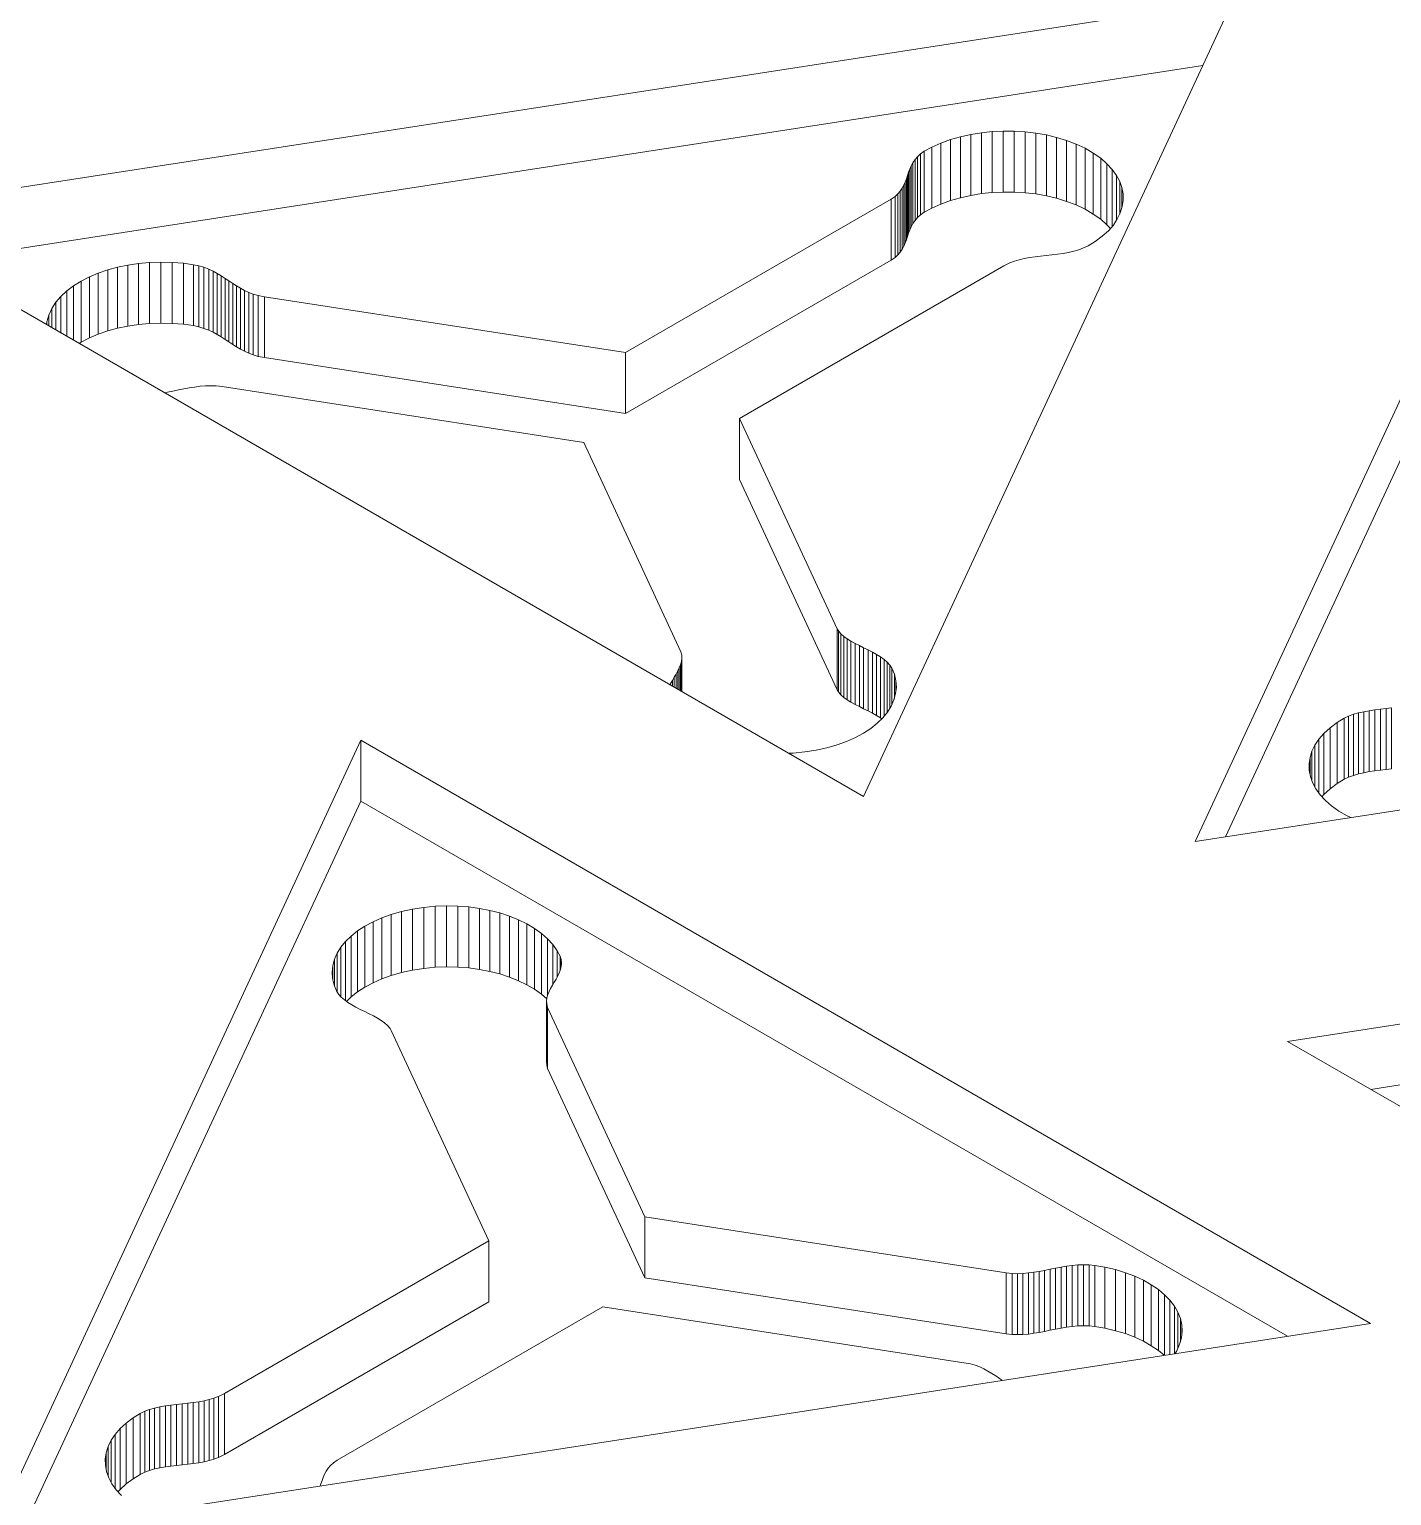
# Model space of a CAD drawing. Header units: inches. Extents: x 2.5 to 18.9, y 2.6 to 12.3.
# Drawn here: x 15.061 to 16.202, y 7.637 to 8.864 of the extents above; entities that cross this region are included whole.
import ezdxf

# ---------------------------------------------------------------- set-up
doc = ezdxf.new("R2010")
doc.units = ezdxf.units.IN
doc.header["$MEASUREMENT"] = 0

# ---------------------------------------------------------------- blocks, each defined once
blk = doc.blocks.new('A$C39963D99')
at = {"color": 0, "linetype": 'Continuous', "lineweight": 0, "extrusion": (3.33067e-16, 0.816497, 0.57735)}
for p, q in [((18.0495, -1.8909), (19.2046, -1.7122)), ((19.2046, -1.7122), (18.8952, -2.3791)), ((19.1727, -2.4169), (19.4822, -1.75)), ((19.1791, -1.7672), (18.1192, -1.9311)), ((19.4822, -1.801), (19.1982, -2.4129)), ((18.9679, -1.8292), (18.9763, -1.8268)), ((18.9763, -1.8268), (18.985, -1.8248)), ((18.9763, -1.8778), (18.9763, -1.8268)), ((18.985, -1.8248), (18.9939, -1.8234)), ((18.985, -1.8759), (18.985, -1.8248)), ((18.9939, -1.8234), (19.0029, -1.8225)), ((18.9939, -1.8744), (18.9939, -1.8234)), ((19.0029, -1.8225), (19.0121, -1.822)), ((19.0029, -1.8735), (19.0029, -1.8225)), ((19.0121, -1.8731), (19.0121, -1.822)), ((19.0121, -1.822), (19.0212, -1.8221)), ((19.0212, -1.8731), (19.0212, -1.8221)), ((19.0212, -1.8221), (19.0304, -1.8226)), ((19.0304, -1.8737), (19.0304, -1.8226)), ((19.0304, -1.8226), (19.0394, -1.8237)), ((19.0394, -1.8747), (19.0394, -1.8237)), ((19.0394, -1.8237), (19.0482, -1.8253)), ((19.0482, -1.8763), (19.0482, -1.8253)), ((19.0482, -1.8253), (19.0568, -1.8273)), ((19.0568, -1.8783), (19.0568, -1.8273)), ((19.0568, -1.8273), (19.0651, -1.8299)), ((18.9403, -1.8435), (18.9429, -1.8411)), ((18.9429, -1.8411), (18.946, -1.8389)), ((18.9429, -1.8922), (18.9429, -1.8411)), ((18.946, -1.8389), (18.9523, -1.8355)), ((18.946, -1.89), (18.946, -1.8389)), ((18.9523, -1.8355), (18.9599, -1.8321)), ((18.9523, -1.8866), (18.9523, -1.8355)), ((18.9599, -1.8321), (18.9679, -1.8292)), ((18.9599, -1.8831), (18.9599, -1.8321)), ((18.9679, -1.8802), (18.9679, -1.8292)), ((19.0651, -1.8809), (19.0651, -1.8299)), ((19.0651, -1.8299), (19.0731, -1.8329)), ((19.0731, -1.8839), (19.0731, -1.8329)), ((19.0731, -1.8329), (19.0806, -1.8364)), ((19.0806, -1.8875), (19.0806, -1.8364)), ((19.0806, -1.8364), (19.0875, -1.8404)), ((19.0875, -1.8915), (19.0875, -1.8404)), ((19.0875, -1.8404), (19.0937, -1.8448)), ((18.9339, -1.8538), (18.9351, -1.8511)), ((18.9351, -1.8511), (18.9365, -1.8485)), ((18.9351, -1.9021), (18.9351, -1.8511)), ((18.9365, -1.8485), (18.9382, -1.8459)), ((18.9365, -1.8995), (18.9365, -1.8485)), ((18.9382, -1.8459), (18.9403, -1.8435)), ((18.9382, -1.8969), (18.9382, -1.8459)), ((18.9403, -1.8945), (18.9403, -1.8435)), ((19.0937, -1.8958), (19.0937, -1.8448)), ((19.0937, -1.8448), (19.0989, -1.8494)), ((19.0989, -1.9004), (19.0989, -1.8494)), ((19.0989, -1.8494), (19.1033, -1.8542)), ((18.9289, -1.8673), (18.93, -1.8647)), ((18.93, -1.8647), (18.931, -1.862)), ((18.93, -1.9157), (18.93, -1.8647)), ((18.931, -1.862), (18.9319, -1.8593)), ((18.931, -1.913), (18.931, -1.862)), ((18.9319, -1.8593), (18.9328, -1.8565)), ((18.9319, -1.9103), (18.9319, -1.8593)), ((18.9328, -1.8565), (18.9339, -1.8538)), ((18.9328, -1.9075), (18.9328, -1.8565)), ((18.9339, -1.9048), (18.9339, -1.8538)), ((19.1033, -1.9018), (19.1033, -1.8542)), ((19.1033, -1.8542), (19.1069, -1.8591)), ((19.1069, -1.8968), (19.1069, -1.8591)), ((19.1069, -1.8591), (19.1096, -1.8642)), ((19.1096, -1.8916), (19.1096, -1.8642)), ((19.1096, -1.8642), (19.1114, -1.8694)), ((18.9183, -1.8791), (18.9215, -1.8769)), ((18.9215, -1.8769), (18.9239, -1.8747)), ((18.9215, -1.9279), (18.9215, -1.8769)), ((18.9239, -1.8747), (18.9259, -1.8723)), ((18.9239, -1.9257), (18.9239, -1.8747)), ((18.9259, -1.8723), (18.9275, -1.8699)), ((18.9259, -1.9234), (18.9259, -1.8723)), ((18.9275, -1.8699), (18.9289, -1.8673)), ((18.9275, -1.9209), (18.9275, -1.8699)), ((18.9289, -1.9183), (18.9289, -1.8673)), ((18.9763, -1.8778), (18.9679, -1.8802)), ((18.985, -1.8759), (18.9763, -1.8778)), ((18.9939, -1.8744), (18.985, -1.8759)), ((19.0029, -1.8735), (18.9939, -1.8744)), ((19.0121, -1.8731), (19.0029, -1.8735)), ((19.0212, -1.8731), (19.0121, -1.8731)), ((19.0304, -1.8737), (19.0212, -1.8731)), ((19.0394, -1.8747), (19.0304, -1.8737)), ((19.0482, -1.8763), (19.0394, -1.8747)), ((19.0568, -1.8783), (19.0482, -1.8763)), ((19.1114, -1.8863), (19.1114, -1.8694)), ((19.1114, -1.8694), (19.1124, -1.8747)), ((19.1124, -1.8808), (19.1124, -1.8747)), ((19.1124, -1.8747), (19.1125, -1.88)), ((18.6959, -2.0075), (18.9183, -1.8791)), ((18.9183, -1.9301), (18.9183, -1.8791)), ((18.946, -1.89), (18.9429, -1.8922)), ((18.9523, -1.8866), (18.946, -1.89)), ((18.9599, -1.8831), (18.9523, -1.8866)), ((18.9679, -1.8802), (18.9599, -1.8831)), ((19.0651, -1.8809), (19.0568, -1.8783)), ((19.0731, -1.8839), (19.0651, -1.8809)), ((19.0806, -1.8875), (19.0731, -1.8839)), ((19.0875, -1.8915), (19.0806, -1.8875)), ((19.1117, -1.8853), (19.1101, -1.8905)), ((19.1125, -1.88), (19.1117, -1.8853)), ((18.8952, -2.3791), (18.0495, -1.8909)), ((18.9351, -1.9021), (18.9339, -1.9048)), ((18.9365, -1.8995), (18.9351, -1.9021)), ((18.9382, -1.8969), (18.9365, -1.8995)), ((18.9403, -1.8945), (18.9382, -1.8969)), ((18.9429, -1.8922), (18.9403, -1.8945)), ((19.0937, -1.8958), (19.0875, -1.8915)), ((19.0989, -1.9004), (19.0937, -1.8958)), ((19.1018, -1.9035), (19.0989, -1.9004)), ((19.1043, -1.9007), (19.1001, -1.9055)), ((19.1076, -1.8956), (19.1043, -1.9007)), ((19.1101, -1.8905), (19.1076, -1.8956)), ((18.931, -1.913), (18.93, -1.9157)), ((18.9319, -1.9103), (18.931, -1.913)), ((18.9328, -1.9075), (18.9319, -1.9103)), ((18.9339, -1.9048), (18.9328, -1.9075)), ((19.0891, -1.9145), (19.0832, -1.9181)), ((19.095, -1.9101), (19.0891, -1.9145)), ((19.1001, -1.9055), (19.095, -1.9101)), ((18.9239, -1.9257), (18.9215, -1.9279)), ((18.9259, -1.9234), (18.9239, -1.9257)), ((18.9275, -1.9209), (18.9259, -1.9234)), ((18.9289, -1.9183), (18.9275, -1.9209)), ((18.93, -1.9157), (18.9289, -1.9183)), ((19.0434, -1.9268), (19.0387, -1.9273)), ((19.0481, -1.9262), (19.0434, -1.9268)), ((19.0528, -1.9257), (19.0481, -1.9262)), ((19.0575, -1.9251), (19.0528, -1.9257)), ((19.0622, -1.9244), (19.0575, -1.9251)), ((19.0668, -1.9236), (19.0622, -1.9244)), ((19.0712, -1.9226), (19.0668, -1.9236)), ((19.0754, -1.9214), (19.0712, -1.9226)), ((19.0794, -1.9199), (19.0754, -1.9214)), ((19.0832, -1.9181), (19.0794, -1.9199)), ((18.2543, -1.941), (18.2622, -1.9383)), ((18.2622, -1.9383), (18.2705, -1.936)), ((18.2622, -1.9893), (18.2622, -1.9383)), ((18.2705, -1.936), (18.2791, -1.9342)), ((18.2705, -1.9871), (18.2705, -1.936)), ((18.2791, -1.9342), (18.2881, -1.9329)), ((18.2791, -1.9853), (18.2791, -1.9342)), ((18.2881, -1.9329), (18.2973, -1.9321)), ((18.2881, -1.9839), (18.2881, -1.9329)), ((18.2973, -1.9321), (18.3066, -1.9317)), ((18.2973, -1.9831), (18.2973, -1.9321)), ((18.3066, -1.9828), (18.3066, -1.9317)), ((18.3066, -1.9317), (18.3161, -1.932)), ((18.3161, -1.983), (18.3161, -1.932)), ((18.3161, -1.932), (18.3256, -1.9327)), ((18.3256, -1.9838), (18.3256, -1.9327)), ((18.3256, -1.9327), (18.334, -1.9339)), ((18.334, -1.9849), (18.334, -1.9339)), ((18.334, -1.9339), (18.3386, -1.9349)), ((18.3386, -1.9859), (18.3386, -1.9349)), ((18.3386, -1.9349), (18.3428, -1.9361)), ((18.3428, -1.9872), (18.3428, -1.9361)), ((18.3428, -1.9361), (18.3468, -1.9377)), ((18.3468, -1.9887), (18.3468, -1.9377)), ((18.3468, -1.9377), (18.3505, -1.9394)), ((18.3505, -1.9904), (18.3505, -1.9394)), ((18.3505, -1.9394), (18.354, -1.9413)), ((18.9183, -1.9301), (18.6959, -2.0585)), ((19.0126, -1.9348), (18.7913, -2.0626)), ((18.9215, -1.9279), (18.9183, -1.9301)), ((19.0177, -1.9323), (19.0126, -1.9348)), ((19.0215, -1.9309), (19.0177, -1.9323)), ((19.0255, -1.9297), (19.0215, -1.9309)), ((19.0297, -1.9288), (19.0255, -1.9297)), ((19.0342, -1.928), (19.0297, -1.9288)), ((19.0387, -1.9273), (19.0342, -1.928)), ((18.228, -1.9558), (18.2337, -1.9515)), ((18.2337, -1.9515), (18.24, -1.9476)), ((18.2337, -1.9972), (18.2337, -1.9515)), ((18.24, -1.9476), (18.2469, -1.9441)), ((18.24, -1.9987), (18.24, -1.9476)), ((18.2469, -1.9441), (18.2543, -1.941)), ((18.2469, -1.9952), (18.2469, -1.9441)), ((18.2543, -1.992), (18.2543, -1.941)), ((18.354, -1.9923), (18.354, -1.9413)), ((18.354, -1.9413), (18.3573, -1.9433)), ((18.3573, -1.9943), (18.3573, -1.9433)), ((18.3573, -1.9433), (18.3606, -1.9454)), ((18.3606, -1.9964), (18.3606, -1.9454)), ((18.3606, -1.9454), (18.3637, -1.9475)), ((18.3637, -1.9985), (18.3637, -1.9475)), ((18.3637, -1.9475), (18.3669, -1.9496)), ((18.3669, -2.0006), (18.3669, -1.9496)), ((18.3669, -1.9496), (18.3701, -1.9516)), ((18.3701, -2.0027), (18.3701, -1.9516)), ((18.3701, -1.9516), (18.3733, -1.9536)), ((18.2188, -1.9653), (18.223, -1.9604)), ((18.223, -1.9604), (18.228, -1.9558)), ((18.223, -1.9911), (18.223, -1.9604)), ((18.228, -1.994), (18.228, -1.9558)), ((18.3733, -2.0046), (18.3733, -1.9536)), ((18.3733, -1.9536), (18.3767, -1.9554)), ((18.3767, -2.0064), (18.3767, -1.9554)), ((18.3767, -1.9554), (18.3803, -1.9571)), ((18.3803, -2.0081), (18.3803, -1.9571)), ((18.3803, -1.9571), (18.384, -1.9585)), ((18.384, -2.0095), (18.384, -1.9585)), ((18.384, -1.9585), (18.3881, -1.9596)), ((18.3881, -2.0107), (18.3881, -1.9596)), ((18.3881, -1.9596), (18.3935, -1.9607)), ((18.3935, -2.0117), (18.3935, -1.9607)), ((18.3935, -1.9607), (18.6959, -2.0075)), ((18.2113, -1.9816), (18.2128, -1.9761)), ((18.2128, -1.9761), (18.2154, -1.9706)), ((18.2128, -1.9852), (18.2128, -1.9761)), ((18.2154, -1.9706), (18.2188, -1.9653)), ((18.2154, -1.9867), (18.2154, -1.9706)), ((18.2188, -1.9886), (18.2188, -1.9653)), ((18.211, -1.9841), (18.2113, -1.9816)), ((18.2113, -1.9843), (18.2113, -1.9816)), ((18.2705, -1.9871), (18.2622, -1.9893)), ((18.2791, -1.9853), (18.2705, -1.9871)), ((18.2881, -1.9839), (18.2791, -1.9853)), ((18.2973, -1.9831), (18.2881, -1.9839)), ((18.3066, -1.9828), (18.2973, -1.9831)), ((18.3161, -1.983), (18.3066, -1.9828)), ((18.3256, -1.9838), (18.3161, -1.983)), ((18.334, -1.9849), (18.3256, -1.9838)), ((18.3386, -1.9859), (18.334, -1.9849)), ((18.3428, -1.9872), (18.3386, -1.9859)), ((18.3468, -1.9887), (18.3428, -1.9872)), ((18.24, -1.9987), (18.2382, -1.9998)), ((18.2469, -1.9952), (18.24, -1.9987)), ((18.2543, -1.992), (18.2469, -1.9952)), ((18.2622, -1.9893), (18.2543, -1.992)), ((18.3505, -1.9904), (18.3468, -1.9887)), ((18.354, -1.9923), (18.3505, -1.9904)), ((18.3573, -1.9943), (18.354, -1.9923)), ((18.3606, -1.9964), (18.3573, -1.9943)), ((18.3637, -1.9985), (18.3606, -1.9964)), ((18.3669, -2.0006), (18.3637, -1.9985)), ((18.3701, -2.0027), (18.3669, -2.0006)), ((18.3733, -2.0046), (18.3701, -2.0027)), ((18.3767, -2.0064), (18.3733, -2.0046)), ((18.3803, -2.0081), (18.3767, -2.0064)), ((18.384, -2.0095), (18.3803, -2.0081)), ((18.3881, -2.0107), (18.384, -2.0095)), ((18.3935, -2.0117), (18.3881, -2.0107)), ((18.6959, -2.0585), (18.3935, -2.0117)), ((18.6959, -2.0585), (18.6959, -2.0075)), ((18.3305, -2.0371), (18.3259, -2.0379)), ((18.335, -2.0363), (18.3305, -2.0371)), ((18.3395, -2.0357), (18.335, -2.0363)), ((18.344, -2.0353), (18.3395, -2.0357)), ((18.3486, -2.0352), (18.344, -2.0353)), ((18.3531, -2.0353), (18.3486, -2.0352)), ((18.3581, -2.0359), (18.3531, -2.0353)), ((18.6608, -2.0827), (18.3581, -2.0359)), ((18.3122, -2.0406), (18.3096, -2.0411)), ((18.3168, -2.0397), (18.3122, -2.0406)), ((18.3214, -2.0388), (18.3168, -2.0397)), ((18.3259, -2.0379), (18.3214, -2.0388)), ((18.7913, -2.1137), (18.7913, -2.0626)), ((18.7913, -2.0626), (18.873, -2.2388)), ((18.7422, -2.258), (18.6608, -2.0827)), ((18.873, -2.2898), (18.7913, -2.1137)), ((18.873, -2.2898), (18.873, -2.2388)), ((18.873, -2.2388), (18.874, -2.2405)), ((18.874, -2.2916), (18.874, -2.2405)), ((18.874, -2.2405), (18.8761, -2.2429)), ((18.8761, -2.2939), (18.8761, -2.2429)), ((18.8761, -2.2429), (18.8785, -2.2451)), ((18.8785, -2.2961), (18.8785, -2.2451)), ((18.8785, -2.2451), (18.8814, -2.2471)), ((20.3278, -2.2382), (19.1727, -2.4169)), ((18.7429, -2.2609), (18.7422, -2.258)), ((18.8814, -2.2981), (18.8814, -2.2471)), ((18.8814, -2.2471), (18.8846, -2.2491)), ((18.8846, -2.3001), (18.8846, -2.2491)), ((18.8846, -2.2491), (18.888, -2.251)), ((18.888, -2.302), (18.888, -2.251)), ((18.888, -2.251), (18.8916, -2.2528)), ((18.8916, -2.3038), (18.8916, -2.2528)), ((18.8916, -2.2528), (18.8952, -2.2546)), ((18.8952, -2.3056), (18.8952, -2.2546)), ((18.8952, -2.2546), (18.8989, -2.2564)), ((18.8989, -2.3075), (18.8989, -2.2564)), ((18.8989, -2.2564), (18.9025, -2.2583)), ((18.9025, -2.3093), (18.9025, -2.2583)), ((18.9025, -2.2583), (18.906, -2.2602)), ((18.7408, -2.2714), (18.7419, -2.2688)), ((18.7419, -2.2688), (18.7426, -2.2662)), ((18.7419, -2.2906), (18.7419, -2.2688)), ((18.7426, -2.2662), (18.743, -2.2635)), ((18.7426, -2.2911), (18.7426, -2.2662)), ((18.743, -2.2635), (18.7429, -2.2609)), ((18.743, -2.2913), (18.743, -2.2635)), ((18.906, -2.3113), (18.906, -2.2602)), ((18.906, -2.2602), (18.9093, -2.2623)), ((18.9093, -2.3133), (18.9093, -2.2623)), ((18.9093, -2.2623), (18.9123, -2.2644)), ((18.9123, -2.312), (18.9123, -2.2644)), ((18.9123, -2.2644), (18.9149, -2.2667)), ((18.9149, -2.3087), (18.9149, -2.2667)), ((18.9149, -2.2667), (18.9172, -2.2691)), ((18.9172, -2.3053), (18.9172, -2.2691)), ((18.9172, -2.2691), (18.9189, -2.2718)), ((18.7336, -2.2845), (18.735, -2.2819)), ((18.735, -2.2819), (18.7365, -2.2792)), ((18.735, -2.2867), (18.735, -2.2819)), ((18.7365, -2.2792), (18.7381, -2.2766)), ((18.7365, -2.2875), (18.7365, -2.2792)), ((18.7381, -2.2766), (18.7395, -2.274)), ((18.7381, -2.2884), (18.7381, -2.2766)), ((18.7395, -2.274), (18.7408, -2.2714)), ((18.7395, -2.2893), (18.7395, -2.274)), ((18.7408, -2.29), (18.7408, -2.2714)), ((18.9189, -2.3021), (18.9189, -2.2718)), ((18.9189, -2.2718), (18.9209, -2.2766)), ((18.9209, -2.2972), (18.9209, -2.2766)), ((18.9209, -2.2766), (18.9222, -2.2822)), ((18.9222, -2.2912), (18.9222, -2.2822)), ((18.9222, -2.2822), (18.9226, -2.2876)), ((18.7331, -2.2856), (18.7336, -2.2845)), ((18.7336, -2.2858), (18.7336, -2.2845)), ((18.874, -2.2916), (18.873, -2.2898)), ((18.8761, -2.2939), (18.874, -2.2916)), ((18.8785, -2.2961), (18.8761, -2.2939)), ((18.922, -2.293), (18.9206, -2.2983)), ((18.9226, -2.2876), (18.922, -2.293)), ((18.8814, -2.2981), (18.8785, -2.2961)), ((18.8846, -2.3001), (18.8814, -2.2981)), ((18.888, -2.302), (18.8846, -2.3001)), ((18.8916, -2.3038), (18.888, -2.302)), ((18.8952, -2.3056), (18.8916, -2.3038)), ((18.8989, -2.3075), (18.8952, -2.3056)), ((18.9025, -2.3093), (18.8989, -2.3075)), ((18.9183, -2.3035), (18.9151, -2.3085)), ((18.9206, -2.2983), (18.9183, -2.3035)), ((19.3139, -2.3081), (19.3185, -2.3073)), ((19.3185, -2.3073), (19.3232, -2.3066)), ((19.3185, -2.3583), (19.3185, -2.3073)), ((19.3232, -2.3066), (19.3279, -2.3061)), ((19.3232, -2.3577), (19.3232, -2.3066)), ((19.3279, -2.3061), (19.3326, -2.3055)), ((19.3279, -2.3571), (19.3279, -2.3061)), ((19.3326, -2.3055), (19.3373, -2.305)), ((19.3326, -2.3566), (19.3326, -2.3055)), ((19.3373, -2.356), (19.3373, -2.305)), ((18.9065, -2.3178), (18.9011, -2.3221)), ((18.906, -2.3113), (18.9025, -2.3093)), ((18.9093, -2.3133), (18.906, -2.3113)), ((18.9112, -2.3133), (18.9065, -2.3178)), ((18.9104, -2.3141), (18.9093, -2.3133)), ((18.9151, -2.3085), (18.9112, -2.3133)), ((19.2857, -2.3216), (19.2916, -2.3172)), ((19.2916, -2.3172), (19.2975, -2.3136)), ((19.2916, -2.3682), (19.2916, -2.3172)), ((19.2975, -2.3136), (19.3013, -2.3118)), ((19.2975, -2.3646), (19.2975, -2.3136)), ((19.3013, -2.3118), (19.3053, -2.3103)), ((19.3013, -2.3628), (19.3013, -2.3118)), ((19.3053, -2.3103), (19.3095, -2.3091)), ((19.3053, -2.3614), (19.3053, -2.3103)), ((19.3095, -2.3091), (19.3139, -2.3081)), ((19.3095, -2.3601), (19.3095, -2.3091)), ((19.3139, -2.3592), (19.3139, -2.3081)), ((18.1646, -2.9989), (18.4741, -2.332)), ((18.4741, -2.383), (18.4741, -2.332)), ((18.4741, -2.332), (19.3197, -2.8202)), ((18.8883, -2.3297), (18.8809, -2.333)), ((18.895, -2.3261), (18.8883, -2.3297)), ((18.9011, -2.3221), (18.895, -2.3261)), ((19.2731, -2.3361), (19.2764, -2.3311)), ((19.2764, -2.3311), (19.2806, -2.3263)), ((19.2764, -2.3763), (19.2764, -2.3311)), ((19.2806, -2.3263), (19.2857, -2.3216)), ((19.2806, -2.3773), (19.2806, -2.3263)), ((19.2857, -2.3726), (19.2857, -2.3216)), ((18.8363, -2.3427), (18.8323, -2.3428)), ((18.8459, -2.3418), (18.8363, -2.3427)), ((18.8554, -2.3403), (18.8459, -2.3418)), ((18.8644, -2.3383), (18.8554, -2.3403)), ((18.873, -2.3359), (18.8644, -2.3383)), ((18.8809, -2.333), (18.873, -2.3359)), ((19.269, -2.3465), (19.2706, -2.3412)), ((19.2706, -2.3412), (19.2731, -2.3361)), ((19.2706, -2.366), (19.2706, -2.3412)), ((19.2731, -2.3712), (19.2731, -2.3361)), ((19.2682, -2.3517), (19.269, -2.3465)), ((19.2683, -2.357), (19.2682, -2.3517)), ((19.269, -2.3606), (19.269, -2.3465)), ((19.3326, -2.3566), (19.3279, -2.3571)), ((19.3373, -2.356), (19.3326, -2.3566)), ((19.2693, -2.3623), (19.2683, -2.357)), ((19.2711, -2.3675), (19.2693, -2.3623)), ((19.2738, -2.3726), (19.2711, -2.3675)), ((19.2916, -2.3682), (19.2857, -2.3726)), ((19.2975, -2.3646), (19.2916, -2.3682)), ((19.3013, -2.3628), (19.2975, -2.3646)), ((19.3053, -2.3614), (19.3013, -2.3628)), ((19.3095, -2.3601), (19.3053, -2.3614)), ((19.3139, -2.3592), (19.3095, -2.3601)), ((19.3185, -2.3583), (19.3139, -2.3592)), ((19.3232, -2.3577), (19.3185, -2.3583)), ((19.3279, -2.3571), (19.3232, -2.3577)), ((19.2774, -2.3776), (19.2738, -2.3726)), ((19.2818, -2.3824), (19.2774, -2.3776)), ((19.2806, -2.3773), (19.2789, -2.3793)), ((19.2857, -2.3726), (19.2806, -2.3773)), ((18.4741, -2.383), (18.1901, -2.9949)), ((19.25, -2.831), (18.4741, -2.383)), ((19.287, -2.387), (19.2818, -2.3824)), ((19.2932, -2.3913), (19.287, -2.387)), ((19.3001, -2.3953), (19.2932, -2.3913)), ((19.2501, -2.5841), (20.4052, -2.4054)), ((19.303, -2.3967), (19.3001, -2.3953)), ((20.3797, -2.4603), (19.3198, -2.6243)), ((18.4917, -2.4807), (18.4997, -2.4778)), ((18.4997, -2.4778), (18.5082, -2.4754)), ((18.4997, -2.5289), (18.4997, -2.4778)), ((18.5082, -2.4754), (18.5173, -2.4734)), ((18.5082, -2.5264), (18.5082, -2.4754)), ((18.5173, -2.4734), (18.5268, -2.472)), ((18.5173, -2.5245), (18.5173, -2.4734)), ((18.5268, -2.472), (18.5364, -2.471)), ((18.5268, -2.523), (18.5268, -2.472)), ((18.5364, -2.471), (18.5459, -2.4707)), ((18.5364, -2.5221), (18.5364, -2.471)), ((18.5459, -2.5217), (18.5459, -2.4707)), ((18.5459, -2.4707), (18.5553, -2.4709)), ((18.5553, -2.5219), (18.5553, -2.4709)), ((18.5553, -2.4709), (18.5645, -2.4716)), ((18.5645, -2.5226), (18.5645, -2.4716)), ((18.5645, -2.4716), (18.5735, -2.4728)), ((18.5735, -2.5238), (18.5735, -2.4728)), ((18.5735, -2.4728), (18.5822, -2.4745)), ((18.5822, -2.5255), (18.5822, -2.4745)), ((18.5822, -2.4745), (18.5906, -2.4766)), ((18.5906, -2.5277), (18.5906, -2.4766)), ((18.5906, -2.4766), (18.5986, -2.4792)), ((18.5986, -2.5303), (18.5986, -2.4792)), ((18.5986, -2.4792), (18.6061, -2.4823)), ((18.4661, -2.4959), (18.4715, -2.4916)), ((18.4715, -2.4916), (18.4776, -2.4876)), ((18.4715, -2.5427), (18.4715, -2.4916)), ((18.4776, -2.4876), (18.4844, -2.484)), ((18.4776, -2.5387), (18.4776, -2.4876)), ((18.4844, -2.484), (18.4917, -2.4807)), ((18.4844, -2.535), (18.4844, -2.484)), ((18.4917, -2.5318), (18.4917, -2.4807)), ((18.6061, -2.5333), (18.6061, -2.4823)), ((18.6061, -2.4823), (18.6131, -2.4857)), ((18.6131, -2.5367), (18.6131, -2.4857)), ((18.6131, -2.4857), (18.6196, -2.4895)), ((18.6196, -2.5405), (18.6196, -2.4895)), ((18.6196, -2.4895), (18.6254, -2.4937)), ((18.4575, -2.5052), (18.4614, -2.5005)), ((18.4614, -2.5005), (18.4661, -2.4959)), ((18.4614, -2.5501), (18.4614, -2.5005)), ((18.4661, -2.5469), (18.4661, -2.4959)), ((18.6254, -2.5447), (18.6254, -2.4937)), ((18.6254, -2.4937), (18.6306, -2.4982)), ((18.6306, -2.5455), (18.6306, -2.4982)), ((18.6306, -2.4982), (18.635, -2.503)), ((18.635, -2.5364), (18.635, -2.503)), ((18.635, -2.503), (18.6386, -2.5082)), ((18.4506, -2.5207), (18.4521, -2.5154)), ((18.4521, -2.5154), (18.4544, -2.5102)), ((18.4521, -2.5379), (18.4521, -2.5154)), ((18.4544, -2.5102), (18.4575, -2.5052)), ((18.4544, -2.5429), (18.4544, -2.5102)), ((18.4575, -2.5468), (18.4575, -2.5052)), ((18.6386, -2.53), (18.6386, -2.5082)), ((18.6386, -2.5082), (18.6411, -2.5129)), ((18.6411, -2.5244), (18.6411, -2.5129)), ((18.6411, -2.5129), (18.6419, -2.5157)), ((18.6419, -2.5212), (18.6419, -2.5157)), ((18.6419, -2.5157), (18.6422, -2.5185)), ((18.4501, -2.5261), (18.4506, -2.5207)), ((18.4505, -2.5316), (18.4501, -2.5261)), ((18.4506, -2.5324), (18.4506, -2.5207)), ((18.5082, -2.5264), (18.4997, -2.5289)), ((18.5173, -2.5245), (18.5082, -2.5264)), ((18.5268, -2.523), (18.5173, -2.5245)), ((18.5364, -2.5221), (18.5268, -2.523)), ((18.5459, -2.5217), (18.5364, -2.5221)), ((18.5553, -2.5219), (18.5459, -2.5217)), ((18.5645, -2.5226), (18.5553, -2.5219)), ((18.5735, -2.5238), (18.5645, -2.5226)), ((18.5822, -2.5255), (18.5735, -2.5238)), ((18.5906, -2.5277), (18.5822, -2.5255)), ((18.5986, -2.5303), (18.5906, -2.5277)), ((18.6403, -2.5266), (18.639, -2.5292)), ((18.6413, -2.5239), (18.6403, -2.5266)), ((18.6419, -2.5212), (18.6413, -2.5239)), ((18.6422, -2.5185), (18.6419, -2.5212)), ((18.4518, -2.5371), (18.4505, -2.5316)), ((18.4538, -2.5419), (18.4518, -2.5371)), ((18.4776, -2.5387), (18.4715, -2.5427)), ((18.4844, -2.535), (18.4776, -2.5387)), ((18.4917, -2.5318), (18.4844, -2.535)), ((18.4997, -2.5289), (18.4917, -2.5318)), ((18.6061, -2.5333), (18.5986, -2.5303)), ((18.6131, -2.5367), (18.6061, -2.5333)), ((18.6196, -2.5405), (18.6131, -2.5367)), ((18.6254, -2.5447), (18.6196, -2.5405)), ((18.6331, -2.5398), (18.6318, -2.5424)), ((18.6346, -2.5371), (18.6331, -2.5398)), ((18.6361, -2.5345), (18.6346, -2.5371)), ((18.6376, -2.5319), (18.6361, -2.5345)), ((18.639, -2.5292), (18.6376, -2.5319)), ((18.4555, -2.5446), (18.4538, -2.5419)), ((18.4577, -2.5471), (18.4555, -2.5446)), ((18.4604, -2.5493), (18.4577, -2.5471)), ((18.4634, -2.5515), (18.4604, -2.5493)), ((18.4661, -2.5469), (18.4623, -2.5507)), ((18.4666, -2.5535), (18.4634, -2.5515)), ((18.4715, -2.5427), (18.4661, -2.5469)), ((18.6299, -2.5486), (18.6254, -2.5447)), ((18.63, -2.5476), (18.6296, -2.5502)), ((18.6296, -2.6012), (18.6296, -2.5502)), ((18.6296, -2.5502), (18.6298, -2.5528)), ((18.6298, -2.6039), (18.6298, -2.5528)), ((18.6298, -2.5528), (18.6305, -2.5557)), ((18.6308, -2.545), (18.63, -2.5476)), ((18.6318, -2.5424), (18.6308, -2.545)), ((18.4701, -2.5554), (18.4666, -2.5535)), ((18.4737, -2.5573), (18.4701, -2.5554)), ((18.4774, -2.5591), (18.4737, -2.5573)), ((18.4811, -2.561), (18.4774, -2.5591)), ((18.4847, -2.5628), (18.4811, -2.561)), ((18.4881, -2.5647), (18.4847, -2.5628)), ((18.4912, -2.5666), (18.4881, -2.5647)), ((18.6305, -2.6067), (18.6305, -2.5557)), ((18.6305, -2.5557), (18.7119, -2.731)), ((18.4941, -2.5687), (18.4912, -2.5666)), ((18.4966, -2.5709), (18.4941, -2.5687)), ((18.4986, -2.5732), (18.4966, -2.5709)), ((18.4997, -2.575), (18.4986, -2.5732)), ((18.5814, -2.7511), (18.4997, -2.575)), ((20.0958, -3.0723), (19.2501, -2.5841)), ((18.6298, -2.6039), (18.6296, -2.6012)), ((18.6305, -2.6067), (18.6298, -2.6039)), ((18.7119, -2.782), (18.6305, -2.6067)), ((18.7119, -2.782), (18.7119, -2.731)), ((18.7119, -2.731), (19.0146, -2.7779)), ((18.3601, -2.8789), (18.5814, -2.7511)), ((18.5814, -2.8021), (18.5814, -2.7511)), ((19.0513, -2.7749), (19.0559, -2.774)), ((19.0559, -2.774), (19.0605, -2.7731)), ((19.0559, -2.825), (19.0559, -2.774)), ((19.0605, -2.7731), (19.0651, -2.7724)), ((19.0605, -2.8242), (19.0605, -2.7731)), ((19.0651, -2.7724), (19.0698, -2.7717)), ((19.0651, -2.8234), (19.0651, -2.7724)), ((19.0698, -2.7717), (19.0745, -2.7713)), ((19.0698, -2.8228), (19.0698, -2.7717)), ((19.0745, -2.7713), (19.0792, -2.7711)), ((19.0745, -2.8223), (19.0745, -2.7713)), ((19.0792, -2.8222), (19.0792, -2.7711)), ((19.0792, -2.7711), (19.084, -2.7712)), ((19.084, -2.8223), (19.084, -2.7712)), ((19.084, -2.7712), (19.0888, -2.7717)), ((19.0888, -2.8227), (19.0888, -2.7717)), ((19.0888, -2.7717), (19.0971, -2.7731)), ((19.0971, -2.8242), (19.0971, -2.7731)), ((19.0971, -2.7731), (19.106, -2.7752)), ((19.0146, -2.8289), (18.7119, -2.782)), ((19.0146, -2.8289), (19.0146, -2.7779)), ((19.0146, -2.7779), (19.0196, -2.7784)), ((19.0196, -2.8295), (19.0196, -2.7784)), ((19.0196, -2.7784), (19.0241, -2.7786)), ((19.0241, -2.7786), (19.0286, -2.7784)), ((19.0241, -2.8296), (19.0241, -2.7786)), ((19.0286, -2.7784), (19.0331, -2.778)), ((19.0286, -2.8295), (19.0286, -2.7784)), ((19.0331, -2.778), (19.0376, -2.7774)), ((19.0331, -2.8291), (19.0331, -2.778)), ((19.0376, -2.7774), (19.0422, -2.7767)), ((19.0376, -2.8285), (19.0376, -2.7774)), ((19.0422, -2.7767), (19.0467, -2.7758)), ((19.0422, -2.8277), (19.0422, -2.7767)), ((19.0467, -2.7758), (19.0513, -2.7749)), ((19.0467, -2.8269), (19.0467, -2.7758)), ((19.0513, -2.8259), (19.0513, -2.7749)), ((19.106, -2.8263), (19.106, -2.7752)), ((19.106, -2.7752), (19.1144, -2.7778)), ((19.1144, -2.8288), (19.1144, -2.7778)), ((19.1144, -2.7778), (19.1222, -2.7808)), ((19.1222, -2.8318), (19.1222, -2.7808)), ((19.1222, -2.7808), (19.1295, -2.7841)), ((19.1295, -2.8352), (19.1295, -2.7841)), ((19.1295, -2.7841), (19.136, -2.7879)), ((19.136, -2.8389), (19.136, -2.7879)), ((19.136, -2.7879), (19.142, -2.7919)), ((19.142, -2.843), (19.142, -2.7919)), ((19.142, -2.7919), (19.1472, -2.7963)), ((19.1472, -2.8469), (19.1472, -2.7963)), ((19.1472, -2.7963), (19.1517, -2.8009)), ((18.5814, -2.8021), (18.3601, -2.9299)), ((18.6767, -2.8063), (18.4544, -2.9347)), ((18.9791, -2.8531), (18.6767, -2.8063)), ((19.1517, -2.8462), (19.1517, -2.8009)), ((19.1517, -2.8009), (19.1554, -2.8057)), ((19.1554, -2.8456), (19.1554, -2.8057)), ((19.1554, -2.8057), (19.1583, -2.8108)), ((19.1583, -2.8409), (19.1583, -2.8108)), ((19.1583, -2.8108), (19.1604, -2.816)), ((19.3197, -2.8202), (18.1646, -2.9989)), ((19.0651, -2.8234), (19.0605, -2.8242)), ((19.0698, -2.8228), (19.0651, -2.8234)), ((19.0745, -2.8223), (19.0698, -2.8228)), ((19.0792, -2.8222), (19.0745, -2.8223)), ((19.084, -2.8223), (19.0792, -2.8222)), ((19.0888, -2.8227), (19.084, -2.8223)), ((19.0971, -2.8242), (19.0888, -2.8227)), ((19.1604, -2.8356), (19.1604, -2.816)), ((19.1604, -2.816), (19.1617, -2.8213)), ((19.1617, -2.8297), (19.1617, -2.8213)), ((19.1617, -2.8213), (19.162, -2.8267)), ((19.0196, -2.8295), (19.0146, -2.8289)), ((19.0241, -2.8296), (19.0196, -2.8295)), ((19.0286, -2.8295), (19.0241, -2.8296)), ((19.0331, -2.8291), (19.0286, -2.8295)), ((19.0376, -2.8285), (19.0331, -2.8291)), ((19.0422, -2.8277), (19.0376, -2.8285)), ((19.0467, -2.8269), (19.0422, -2.8277)), ((19.0513, -2.8259), (19.0467, -2.8269)), ((19.0559, -2.825), (19.0513, -2.8259)), ((19.0605, -2.8242), (19.0559, -2.825)), ((19.106, -2.8263), (19.0971, -2.8242)), ((19.1144, -2.8288), (19.106, -2.8263)), ((19.1222, -2.8318), (19.1144, -2.8288)), ((19.1295, -2.8352), (19.1222, -2.8318)), ((19.136, -2.8389), (19.1295, -2.8352)), ((19.1614, -2.8322), (19.1598, -2.8377)), ((19.162, -2.8267), (19.1614, -2.8322)), ((19.142, -2.843), (19.136, -2.8389)), ((19.1468, -2.8469), (19.142, -2.843)), ((19.1573, -2.8432), (19.1557, -2.8456)), ((19.1598, -2.8377), (19.1573, -2.8432)), ((18.9846, -2.8541), (18.9791, -2.8531)), ((18.9886, -2.8553), (18.9846, -2.8541)), ((18.9924, -2.8567), (18.9886, -2.8553)), ((18.9959, -2.8583), (18.9924, -2.8567)), ((18.9993, -2.8602), (18.9959, -2.8583)), ((19.0026, -2.8621), (18.9993, -2.8602)), ((19.0058, -2.8642), (19.0026, -2.8621)), ((19.0089, -2.8663), (19.0058, -2.8642)), ((19.0114, -2.8679), (19.0089, -2.8663)), ((18.3429, -2.885), (18.3471, -2.884)), ((18.3471, -2.884), (18.3512, -2.8829)), ((18.3471, -2.9351), (18.3471, -2.884)), ((18.3512, -2.8829), (18.3549, -2.8814)), ((18.3512, -2.9339), (18.3512, -2.8829)), ((18.3549, -2.8814), (18.3601, -2.8789)), ((18.3549, -2.9325), (18.3549, -2.8814)), ((18.3601, -2.9299), (18.3601, -2.8789)), ((18.2835, -2.8992), (18.2894, -2.8956)), ((18.2894, -2.8956), (18.2932, -2.8938)), ((18.2894, -2.9466), (18.2894, -2.8956)), ((18.2932, -2.8938), (18.2972, -2.8923)), ((18.2932, -2.9448), (18.2932, -2.8938)), ((18.2972, -2.8923), (18.3015, -2.8911)), ((18.2972, -2.9434), (18.2972, -2.8923)), ((18.3015, -2.8911), (18.3059, -2.8901)), ((18.3015, -2.9421), (18.3015, -2.8911)), ((18.3059, -2.8901), (18.3105, -2.8893)), ((18.3059, -2.9412), (18.3059, -2.8901)), ((18.3105, -2.8893), (18.3151, -2.8886)), ((18.3105, -2.9403), (18.3105, -2.8893)), ((18.3151, -2.8886), (18.3198, -2.8881)), ((18.3151, -2.9397), (18.3151, -2.8886)), ((18.3198, -2.8881), (18.3246, -2.8875)), ((18.3198, -2.9391), (18.3198, -2.8881)), ((18.3246, -2.8875), (18.3293, -2.887)), ((18.3246, -2.9386), (18.3246, -2.8875)), ((18.3293, -2.887), (18.3339, -2.8864)), ((18.3293, -2.938), (18.3293, -2.887)), ((18.3339, -2.8864), (18.3385, -2.8858)), ((18.3339, -2.9375), (18.3339, -2.8864)), ((18.3385, -2.8858), (18.3429, -2.885)), ((18.3385, -2.9368), (18.3385, -2.8858)), ((18.3429, -2.936), (18.3429, -2.885)), ((18.2684, -2.9131), (18.2726, -2.9082)), ((18.2726, -2.9082), (18.2776, -2.9036)), ((18.2726, -2.9593), (18.2726, -2.9082)), ((18.2776, -2.9036), (18.2835, -2.8992)), ((18.2776, -2.9546), (18.2776, -2.9036)), ((18.2835, -2.9502), (18.2835, -2.8992)), ((18.2625, -2.9232), (18.265, -2.9181)), ((18.265, -2.9181), (18.2684, -2.9131)), ((18.265, -2.9532), (18.265, -2.9181)), ((18.2684, -2.9583), (18.2684, -2.9131)), ((18.2602, -2.9337), (18.2609, -2.9285)), ((18.2603, -2.939), (18.2602, -2.9337)), ((18.2609, -2.9285), (18.2625, -2.9232)), ((18.2609, -2.9426), (18.2609, -2.9285)), ((18.2625, -2.948), (18.2625, -2.9232)), ((18.3549, -2.9325), (18.3512, -2.9339)), ((18.3601, -2.9299), (18.3549, -2.9325)), ((18.2613, -2.9443), (18.2603, -2.939)), ((18.2631, -2.9495), (18.2613, -2.9443)), ((18.2932, -2.9448), (18.2894, -2.9466)), ((18.2972, -2.9434), (18.2932, -2.9448)), ((18.3015, -2.9421), (18.2972, -2.9434)), ((18.3059, -2.9412), (18.3015, -2.9421)), ((18.3105, -2.9403), (18.3059, -2.9412)), ((18.3151, -2.9397), (18.3105, -2.9403)), ((18.3198, -2.9391), (18.3151, -2.9397)), ((18.3246, -2.9386), (18.3198, -2.9391)), ((18.3293, -2.938), (18.3246, -2.9386)), ((18.3339, -2.9375), (18.3293, -2.938)), ((18.3385, -2.9368), (18.3339, -2.9375)), ((18.3429, -2.936), (18.3385, -2.9368)), ((18.3471, -2.9351), (18.3429, -2.936)), ((18.3512, -2.9339), (18.3471, -2.9351)), ((18.4451, -2.9439), (18.4438, -2.9464)), ((18.4468, -2.9414), (18.4451, -2.9439)), ((18.4488, -2.9391), (18.4468, -2.9414)), ((18.4512, -2.9368), (18.4488, -2.9391)), ((18.4544, -2.9347), (18.4512, -2.9368)), ((18.2658, -2.9546), (18.2631, -2.9495)), ((18.2693, -2.9596), (18.2658, -2.9546)), ((18.2776, -2.9546), (18.2726, -2.9593)), ((18.2835, -2.9502), (18.2776, -2.9546)), ((18.2894, -2.9466), (18.2835, -2.9502)), ((18.4407, -2.9545), (18.4401, -2.9563)), ((18.4417, -2.9518), (18.4407, -2.9545)), ((18.4426, -2.9491), (18.4417, -2.9518)), ((18.4438, -2.9464), (18.4426, -2.9491)), ((18.2737, -2.9644), (18.2693, -2.9596)), ((18.2726, -2.9593), (18.2708, -2.9613))]:
    blk.add_line(p, q, dxfattribs=at)

msp = doc.modelspace()

# ---------------------------------------------------------------- block references
msp.add_blockref('A$C39963D99', (-3.1356, 10.6011))

doc.saveas('drawing.dxf')
